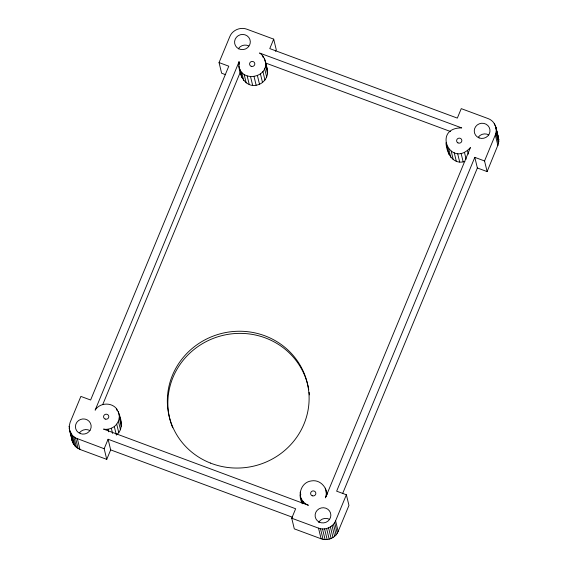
<?xml version="1.0" encoding="UTF-8"?>
<svg xmlns="http://www.w3.org/2000/svg" width="568" height="568" viewBox="0 0 568 568"><rect width="100%" height="100%" fill="white"/><g stroke="black" fill="none" stroke-linecap="round" stroke-linejoin="round"><path stroke-width="0.85" d="M474.805 157.343L477.376 167.986L487.124 171.593L484.547 160.957L474.805 157.343L336.639 491.171L346.381 494.778L348.951 505.413L338.173 531.456C335.574 537.931 327.566 541.283 321.097 538.784L294.302 528.858L291.732 518.222L295.651 508.75L108.09 439.256L110.668 449.891L106.748 459.363L79.953 449.437L76.431 447.463L72.775 442.777L69.544 430.267L69.182 426.327L70.098 422.45L80.876 396.407L90.624 400.014L228.79 66.193L219.049 62.587L229.827 36.544C232.426 30.069 240.434 26.717 246.902 29.216L273.698 39.142L276.268 49.778L275.615 51.361M484.547 160.957L495.324 134.914C498.108 128.638 494.508 120.757 488.047 118.563L461.251 108.637L457.332 118.108L269.779 48.614L273.698 39.142M487.124 171.593L498.519 143.64L498.796 139.685L495.878 127.09M302.098 503.149C297.547 494.728 300.948 482.324 311.321 480.918C319.734 479.356 326.621 486.726 327.04 494.749M326.217 491.348L326.273 494.65L325.436 497.873L470.439 147.538C450.495 169.278 431.815 127.601 461.699 127.914L259.533 53.009C265.355 56.317 265.98 64.39 267.514 70.404C268.316 76.19 264.809 81.955 259.505 84.249C245.184 90.284 237.63 73.13 239.036 61.798L95.14 410.167C99.514 402.769 111.165 401.981 116.554 408.69C120.87 416.45 124.669 428.528 116.369 435.074L114.31 426.561C117.846 423.742 119.812 419.198 119.223 414.69M238.936 65.995C241.059 82.559 268.281 78.249 265.455 61.891M102.808 404.416L240.42 71.944M106.748 459.363L104.171 448.727L108.09 439.256M342.596 493.627L477.376 167.986M291.732 518.222L318.52 528.148C324.995 530.64 333.004 527.289 335.603 520.82L346.381 494.778M300.245 495.488C300.997 499.932 304.2 503.681 308.389 505.279L103.575 429.11C107.302 429.94 111.243 428.741 114.31 426.561M445.979 142.71C446.448 152.721 452.937 165.288 464.865 161.44M265.746 63.062L450.445 131.492M225.681 74.727L221.619 73.222L219.049 62.587M110.668 449.891L292.413 517.235M69.544 430.267L72.385 435.464L75.537 437.949L104.171 448.727M498.455 137.733L495.225 125.223M267.514 70.404L264.518 58.66M121.282 423.203L118.3 411.509M496.226 129.05L498.796 139.685M496.24 131.03L498.818 141.673M494.266 123.476L494.664 125.109M495.942 133.004L498.519 143.64M495.324 134.914L497.902 145.55M467.5 150.683L468.323 154.084M464.489 152.451L466.136 159.26M461.124 153.417L463.183 161.923M457.623 153.509L459.682 162.022M454.237 152.728L456.296 161.241M451.191 151.131L453.25 159.636M448.699 148.809L450.758 157.322M446.917 145.941L448.976 154.446M265.49 65.263L267.549 73.776M262.736 55.785L263.147 57.489M264.617 68.543L266.676 77.056M262.899 71.518L264.958 80.024M260.456 73.968L262.515 82.481M257.446 75.736L259.505 84.249M254.081 76.701L256.14 85.214M250.58 76.801L252.639 85.306M247.201 76.02L249.253 84.533M244.155 74.415L246.214 82.928M241.656 72.1L243.715 80.606M239.036 61.798L239.447 63.502M238.901 62.622L239.313 64.326M239.874 69.225L241.932 77.738M335.603 520.82L338.173 531.456M334.687 522.617L337.257 533.253M325.279 488.182L326.721 494.139M333.494 524.257L336.064 534.9M326.273 494.65L326.685 496.354M332.053 525.705L334.623 536.341M330.399 526.919L332.969 537.555M328.567 527.871L331.144 538.507M326.614 528.538L329.191 539.174M324.584 528.907L327.161 539.543M322.525 528.964L325.102 539.6M320.487 528.709L323.064 539.344M318.52 528.148L321.097 538.784M302.936 501.466L303.347 503.163M300.195 492.186L300.806 494.742M301.182 498.654L302.417 503.759M119.259 418.005L121.318 426.518M116.554 408.69L116.965 410.387M118.407 421.236L120.466 429.742M116.717 424.154L118.776 432.66M111.349 428.3L112.585 433.405M108.041 429.252L108.658 431.808M77.383 438.801L79.953 449.437M75.537 437.949L78.107 448.585M73.854 436.827L76.431 447.463M72.385 435.464L74.962 446.1M71.156 433.888L73.733 444.524M69.182 426.327L69.58 427.967M69.204 428.315L72.775 442.777M72.122 440.91L71.76 436.969M302.261 501.523L302.29 503.177M240.981 72.818L240.995 74.507M318.698 522.354A7.895 7.583 -13.6 0 1 329.426 519.28M478.398 137.023A7.895 7.583 -13.6 0 1 488.863 134.957M79.577 432.709A7.895 7.583 -13.6 0 1 90.042 430.636M238.368 48.713A7.895 7.583 -13.6 0 1 248.642 45.859M309.12 392.325A71.043 68.252 -13.6 0 1 309.39 394.881M172.693 427.782A71.043 68.252 -13.6 0 1 217.196 336.994A71.043 68.252 -13.6 0 1 307.494 383.904M307.707 384.735A71.043 68.252 -13.6 0 1 308.743 389.776M319.117 522.02A7.895 7.583 -13.6 0 0 330.86 515.112A7.895 7.583 -13.6 0 0 318.975 508.857A7.895 7.583 -13.6 0 0 319.117 522.02M479.179 137.939A7.895 7.583 -13.6 0 0 489.921 129.632A7.895 7.583 -13.6 0 0 477.262 124.946A7.895 7.583 -13.6 0 0 479.179 137.939M80.365 433.625A7.895 7.583 -13.6 0 0 91.1 425.318A7.895 7.583 -13.6 0 0 78.448 420.625A7.895 7.583 -13.6 0 0 80.365 433.625M238.816 48.841A7.895 7.583 -13.6 0 0 250.31 41.556A7.895 7.583 -13.6 0 0 238.198 35.706A7.895 7.583 -13.6 0 0 238.816 48.841M251.212 66.314A2.634 2.528 -13.6 0 0 254.798 63.538A2.634 2.528 -13.6 0 0 250.573 61.976A2.634 2.528 -13.6 0 0 251.212 66.314M457.943 142.88A2.634 2.528 -13.6 0 0 461.862 140.587A2.634 2.528 -13.6 0 0 457.907 138.493A2.634 2.528 -13.6 0 0 457.943 142.88M105.208 419.077A2.634 2.528 -13.6 0 0 108.786 416.301A2.634 2.528 -13.6 0 0 104.569 414.739A2.634 2.528 -13.6 0 0 105.208 419.077M312.251 495.786A2.634 2.528 -13.6 0 0 315.829 493.017A2.634 2.528 -13.6 0 0 311.612 491.455A2.634 2.528 -13.6 0 0 312.251 495.786M210.409 463.055A71.043 68.252 -13.6 0 0 308.601 390.195A71.043 68.252 -13.6 0 0 195.669 345.699A71.043 68.252 -13.6 0 0 210.409 463.055"/></g></svg>
